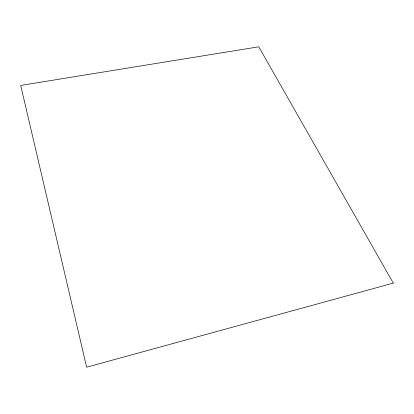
<?xml version="1.0" encoding="UTF-8"?>
<svg xmlns="http://www.w3.org/2000/svg" width="414" height="414" viewBox="0 0 414 414"><rect width="100%" height="100%" fill="white"/><g stroke="black" fill="none" stroke-linecap="round" stroke-linejoin="round"><path stroke-width="0.62" d="M393.3 283.114L86.645 367.202L20.7 85.424L258.76 46.798L393.3 283.114"/></g></svg>
